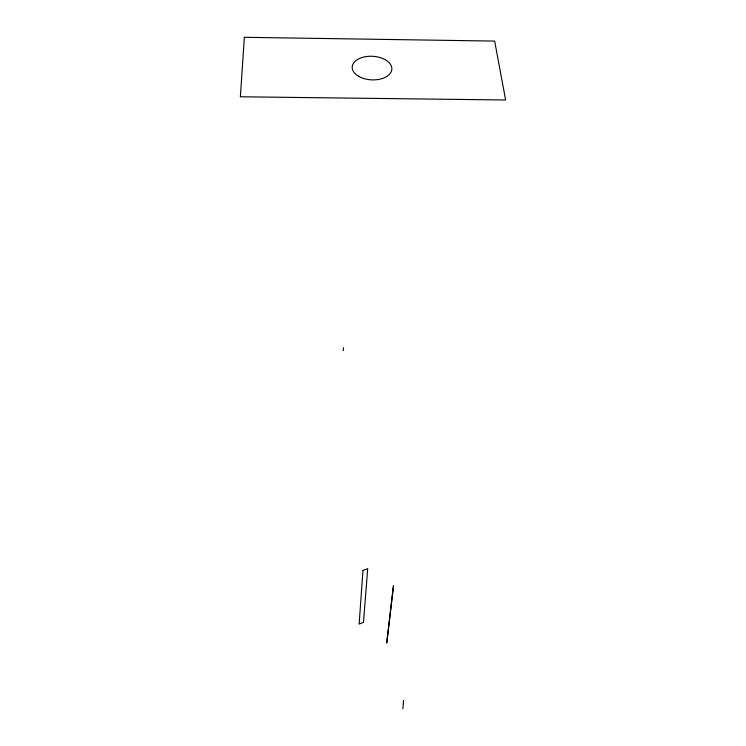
<?xml version="1.0" encoding="UTF-8"?>
<svg xmlns="http://www.w3.org/2000/svg" width="746" height="746" viewBox="0 0 746 746"><rect width="100%" height="100%" fill="white"/><g stroke="black" fill="none" stroke-linecap="round" stroke-linejoin="round"><path stroke-width="1.12" d="M402.905 708.7L403.558 700.503M343.132 350.751L343.57 347.776M244.362 37.3L240.371 96.775L505.629 99.992L494.654 41.086L244.362 37.3M362.985 570.457L359.134 624.076L363.479 622.332L367.694 568.638L362.985 570.457M393.496 585.554L386.773 642.847L393.496 585.554M358.695 76.344A19.844 11.796 3.1 0 0 391.398 71.271A19.844 11.796 3.1 0 0 365.988 56.612A19.844 11.796 3.1 0 0 358.695 76.344"/></g></svg>
